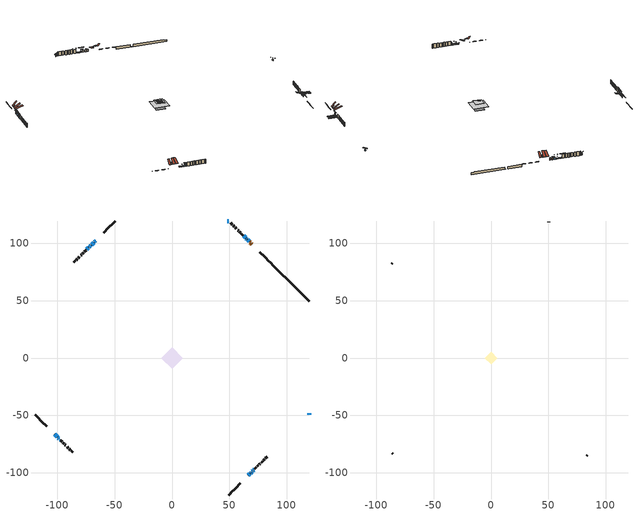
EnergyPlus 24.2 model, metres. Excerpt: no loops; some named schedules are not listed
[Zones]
conditioned space
 floor outside (Floor1 construction): -0.77,0 0,0.77 0.77,0 0,-0.77 z0.67
 floor outside (Floor2 construction): -2.37,0 0,2.37 2.37,0 0,-2.37 z0.67
 floor adiabatic (AdiabaticFloorConstruction): -9.42,0 0,9.42 9.42,0 0,-9.42 z1.89
 floor foundation (Slab1 construction): -5.94,0 0,5.94 5.94,0 0,-5.94 z-1.52
 floor foundation (Slab1 construction 1): -4.09,0 0,4.09 4.09,0 0,-4.09 z-1.52
 wall outside (RimJoist1 construction): 49.46,-119.4 53.11,-115.75 / -119.4,-49.46 -115.75,-53.11 / -49.46,119.4 -53.11,115.75 / 86.73,82.13 83.08,85.78 z0.67:0.97
 wall outside (RimJoist2 construction): 53.77,-115.09 57.27,-111.59 / -115.09,-53.77 -111.59,-57.27 / -53.77,115.09 -57.27,111.59 / 82.42,86.44 78.91,89.95 z0.67:0.97
 wall outside (RimJoist3 construction): 57.93,-110.93 59.6,-109.26 / -110.93,-57.93 -109.26,-59.6 / -57.93,110.93 -59.6,109.26 / 78.26,90.6 76.59,92.27 z0.67:0.97
 wall outside (AdiabaticWallConstruction 1): 69.57,99.29 69.15,99.71 / 68.5,100.36 67.92,100.94 z0.67:2.7
 wall outside (AdiabaticWallConstruction): -66.62,102.24 -67.62,101.24 / 67.27,101.59 65.9,102.96 / -99.5,-69.35 -98.86,-70 / -72.96,95.89 -74.26,94.6 / 119.4,-49.46 119.4,-48.34 / 49.46,119.4 48.34,119.4 z0.67:1.84; 65.24,103.61 64.88,103.98 z0.67:1.18; -68.28,100.58 -70,98.86 z0.67:2.14; 66.62,-102.24 67.91,-100.95 z0.67:2.3; 68.56,-100.29 68.94,-99.91 / 64.23,104.63 62.5,106.36 z0.67:1.51; 69.6,-99.26 70.21,-98.65 z0.67:1.69; 70.87,-97.99 71.51,-97.34 z0.67:1.28; -102.24,-66.62 -100.16,-68.7 z0.67:1.48; -70.66,98.2 -72.31,96.55 z0.67:1.43; -98.2,-70.66 -97.84,-71.02 z0.67:2.5
 wall outside (Wall1 construction): 72.17,-96.69 73.64,-95.22 / -97.18,-71.68 -95.71,-73.15 / -74.92,93.94 -76.39,92.47 / 61.85,107.01 60.37,108.49 z0.67:4.33
 wall outside (Wall2 construction): 74.3,-94.56 75.37,-93.48 / -95.05,-73.81 -93.98,-74.88 / -77.04,91.81 -78.12,90.74 / 59.72,109.14 58.64,110.22 z0.67:4.33
 wall outside (Wall3 construction): 76.03,-92.83 76.66,-92.19 / -93.32,-75.54 -92.69,-76.17 / -78.78,90.08 -79.41,89.45 / 57.98,110.88 57.35,111.51 z0.67:4.33
 wall outside (Wall4 construction): 77.32,-91.54 77.35,-91.51 / -92.03,-76.83 -92,-76.86 / -80.07,88.79 -80.1,88.76 / 56.69,112.17 56.66,112.2 z0.67:4.33
 wall outside (Wall5 construction): 78.01,-90.85 79.02,-89.84 / -91.34,-77.51 -90.33,-78.53 / -80.75,88.11 -81.76,87.09 / 56.01,112.85 55,113.86 z0.67:4.33
 wall outside (Wall6 construction): 79.68,-89.18 80.73,-88.13 / -89.68,-79.18 -88.63,-80.23 / -82.42,86.44 -83.47,85.39 / 54.34,114.52 53.29,115.57 z0.67:4.33
 wall outside (Wall7 construction): 81.38,-87.48 82.84,-86.02 / -87.97,-80.89 -86.51,-82.35 / -84.13,84.73 -85.59,83.27 / 52.63,116.23 51.17,117.68 z0.67:4.33
 wall foundation (FoundationWall1 construction): 98.14,70.72,-1.52 98.14,70.72,0.67 117.27,51.58,0.67 117.27,51.58,0.08 119.4,49.46,0.08 119.4,49.46,-1.52
 wall foundation (FoundationWall2 construction): 87.39,81.47,-1.52 87.39,81.47,0.67 96.23,72.63,0.67 96.23,72.63,-1.42 97.48,71.38,-1.42 97.48,71.38,-1.52
 window (WindowConstruction): -66.62,102.24 -67.62,101.24 z0.67:1.84
 window (WindowConstruction 6): 67.27,101.59 65.9,102.96 z0.67:1.84
 window (WindowConstruction 7): 65.24,103.62 64.88,103.98 z0.67:1.18
 window (WindowConstruction 8): -68.28,100.58 -70,98.86 z0.67:2.14
 window (WindowConstruction 9): 66.62,-102.24 67.91,-100.95 z0.67:2.29
 window (WindowConstruction 13): 68.57,-100.29 68.94,-99.92 z0.67:1.51
 window (WindowConstruction 10): 69.6,-99.26 70.21,-98.65 z0.67:1.68
 window (WindowConstruction 11): 70.87,-97.99 71.51,-97.35 z0.67:1.28
 window (WindowConstruction 12): -102.24,-66.62 -100.16,-68.7 z0.67:1.48
 window (WindowConstruction 14): -70.66,98.2 -72.31,96.55 z0.67:1.43
 window (WindowConstruction 15): 64.23,104.63 62.5,106.36 z0.67:1.51
 window (WindowConstruction 1): -99.5,-69.36 -98.86,-70 z0.67:1.84
 window (WindowConstruction 2): -72.97,95.89 -74.26,94.6 z0.67:1.84
 window (WindowConstruction 3): -98.2,-70.66 -97.84,-71.02 z0.67:2.5
 window (WindowConstruction 4): 119.4,-49.46 119.4,-48.34 z0.67:1.84
 window (WindowConstruction 5): 49.46,119.4 48.34,119.4 z0.67:1.84
 door (Door): 69.57,99.29 69.15,99.71 z0.67:2.7
 door (Door 1): 68.5,100.36 67.92,100.94 z0.67:2.7
 ceiling adiabatic (AdiabaticFloorConstruction): 0,-9.42 9.42,0 0,9.42 -9.42,0 z1.89
 roof outside (Roof1 construction): 61.18,-107.68,4.33 58.56,-105.06,8.03 57.63,-105.99,8.03 60.25,-108.61,4.33; -107.68,-61.18,4.33 -105.06,-58.56,8.03 -105.99,-57.63,8.03 -108.61,-60.25,4.33; -61.18,107.68,4.33 -58.56,105.06,8.03 -57.63,105.99,8.03 -60.25,108.61,4.33; 75.01,93.85,4.33 72.39,91.23,8.03 73.31,90.3,8.03 75.93,92.93,4.33
 roof outside (Roof2 construction): 62.22,-106.64,4.33 61.13,-105.55,5.87 60.75,-105.94,5.87 61.84,-107.02,4.33; -106.64,-62.22,4.33 -105.55,-61.13,5.87 -105.94,-60.75,5.87 -107.02,-61.84,4.33; -62.22,106.64,4.33 -61.13,105.55,5.87 -60.75,105.94,5.87 -61.84,107.02,4.33; 73.97,94.89,4.33 72.88,93.81,5.87 73.26,93.42,5.87 74.35,94.51,4.33
attic - vented
 floor to conditioned space (Floor3 construction Reversed): -5.53,0 0,5.53 5.53,0 0,-5.53 z4.33
 floor to conditioned space (Floor4 construction Reversed): -3.54,0 0,3.54 3.54,0 0,-3.54 z4.33
 wall outside (Wall8 construction): 83.5,-85.36 83.9,-84.96 / -85.86,-83 -85.45,-83.41 / -86.24,82.62 -86.65,82.21 / 50.52,118.34 50.11,118.74 z0.67:4.33
 roof outside (Roof3 construction): 64.01,-104.85,4.33 60.11,-100.95,7.55 58.98,-102.08,7.55 62.88,-105.98,4.33; -104.85,-64.01,4.33 -100.95,-60.11,7.55 -102.08,-58.98,7.55 -105.98,-62.88,4.33; -64.01,104.85,4.33 -60.11,100.95,7.55 -58.98,102.08,7.55 -62.88,105.98,4.33; 72.18,96.68,4.33 68.28,92.78,7.55 69.41,91.65,7.55 73.31,95.55,4.33
 roof outside (Roof4 construction): 65.96,-102.9,4.33 61.04,-97.98,6.64 59.75,-99.28,6.64 64.66,-104.2,4.33; -102.9,-65.96,4.33 -97.98,-61.04,6.64 -99.28,-59.75,6.64 -104.2,-64.66,4.33; -65.96,102.9,4.33 -61.04,97.98,6.64 -59.75,99.28,6.64 -64.66,104.2,4.33; 70.23,98.63,4.33 65.31,93.72,6.64 66.61,92.42,6.64 71.52,97.34,4.33
shading: -68.62,100.24 -65.61,103.25 -65.9,103.54 -68.92,100.53 z3.26; 64.9,103.96 68.27,100.59 68.56,100.88 65.19,104.25 z3.26; 64.74,104.12 65.39,103.47 65.68,103.76 65.03,104.41 z1.38; -71.01,97.85 -67.27,101.59 -67.56,101.88 -71.3,98.14 z3.56; 68.91,-99.95 65.61,-103.25 65.9,-103.54 69.2,-100.24 z3.71; 68.98,-99.88 68.53,-100.33 74.06,-105.86 74.51,-105.41 z1.56; 70.24,-98.62 69.57,-99.29 75.1,-104.82 75.77,-104.15 z1.73; 71.55,-97.31 70.83,-98.03 76.36,-103.56 77.08,-102.84 z1.33; -100.02,-68.84 -102.39,-66.47 -102.68,-66.76 -100.31,-69.13 z1.68; -74.92,93.93 -68.04,100.82 -68.33,101.11 -75.22,94.23 z5.13; 59.89,108.97 66.84,102.02 67.13,102.31 60.18,109.26 z5.21; -97.85,-71.01 -100.51,-68.35 -100.8,-68.64 -98.14,-71.3 z3.26; -75.26,93.6 -71.96,96.9 -72.25,97.19 -75.55,93.89 z3.26; -96.84,-72.02 -99.2,-69.65 -99.5,-69.95 -97.13,-72.31 z3.92; 119.4,-46.92 119.4,-50.88 119.81,-50.88 119.81,-46.92 z3.26; 46.92,119.4 50.88,119.4 50.88,119.81 46.92,119.81 z3.26
[Building]
Building 1: Terrain=Suburbs
[Site:Location]
Halifax Intl AP_NS: Latitude {deg}=44.88; Longitude {deg}=-63.51; Time Zone {hr}=-4; Elevation {m}=145; Keep Site Location Information=Yes
[Site:GroundTemperature:Shallow]
3.15511, 1.33576, 1.19006, 2.05344, 5.51939, 8.9692, 11.96, 13.8546, 14.0156, 12.4746, 9.56009, 6.2161
[Site:WaterMainsTemperature]
Calculation Method=Schedule; Temperature Schedule=mains temperature schedule
[Material] Roughness=Rough; Thermal Absorptance=0.9
Name | Thickness {m} | Conductivity {W/m-K} | Density {kg/m3} | Specific Heat {J/kg-K} | Solar Absorptance | Visible Absorptance
asphalt or fiberglass shingles | 0.00635 | 0.162714 | 1121.4 | 1465.45 | 0.4 | 0.4
ceiling loosefill ins | 0.0846667 | 0.0480833 | 16.02 | 1046.75 | 0.7 | 0.7
ceiling stud and cavity | 0.1397 | 0.175524 | 65.682 | 1177.47 | 0.7 | 0.7
ceiling stud and cavity 1 | 0.1397 | 0.0957022 | 65.682 | 1177.47 | 0.7 | 0.7
concrete 4.0 in. | 0.1016 | 1.803125 | 2242.8 | 837.4 | 0.7 | 0.7
concrete 8.0 in. | 0.2032 | 1.803125 | 2242.8 | 837.4 | 0.7 | 0.7
door material | 0.04445 | 0.0451087 | 512.64 | 1214.23 | 0.7 | 0.7
exterior vertical ins | 0.00752619 | 0.029427 | 32.04 | 1214.23 | 0.7 | 0.7
floor covering | 0.0127 | 0.0433444 | 54.468 | 1339.84 | 0.6 | 0.6
floor rigid ins; wall rigid ins | 0.051816 | 0.029427 | 32.04 | 1214.23 | 0.7 | 0.7
floor rigid ins 1; wall rigid ins 1 | 0.512978 | 0.029427 | 32.04 | 1214.23 | 0.7 | 0.7
floor stud and cavity | 0.1397 | 0.0985318 | 92.3553 | 1139.71 | 0.7 | 0.7
floor stud and cavity 1 | 0.1397 | 0.106322 | 92.3553 | 1139.71 | 0.7 | 0.7
floor stud and cavity 2 | 0.1397 | 1.75129 | 37.0049 | 1207.88 | 0.7 | 0.7
furniture material conditioned space 1 | 0.1524 | 0.115458 | 640.8 | 1214.23 | 0.6 | 0.6
gypsum board | 0.0127 | 0.160291 | 801 | 837.4 | 0.6 | 0.6
gypsum board 1 | 0.0127 | 0.160291 | 801 | 837.4 | 0.7 | 0.7
osb sheathing 0.5 in. | 0.0127 | 0.115458 | 512.64 | 1214.23 | 0.7 | 0.7
osb sheathing 0.75 in. | 0.01905 | 0.115458 | 512.64 | 1214.23 | 0.7 | 0.7
osb sheathing 2.0 in. | 0.0508 | 0.115458 | 512.64 | 1214.23 | 0.7 | 0.7
rim joist rigid ins | 0.103632 | 0.029427 | 32.04 | 1214.23 | 0.7 | 0.7
rim joist stud and cavity | 0.0508 | 0.0285197 | 125.044 | 1163.47 | 0.6 | 0.6
rim joist stud and cavity 1 | 0.0508 | 0.153904 | 50.32683 | 1063.81 | 0.6 | 0.6
rim joist stud and cavity 2 | 0.0508 | 0.0631872 | 125.044 | 1163.47 | 0.6 | 0.6
roof stud and cavity | 0.0889 | 3.02846 | 78.34581 | 1123.46 | 0.7 | 0.7
roof stud and cavity 1 | 0.2032 | 0.123895 | 78.34581 | 1123.46 | 0.7 | 0.7
wall stud and cavity | 0.1397 | 0.0944506 | 139.0536 | 1170.24 | 0.7 | 0.7
wall stud and cavity 1 | 0.1397 | 0.0979488 | 139.0536 | 1170.24 | 0.7 | 0.7
wall stud and cavity 2 | 0.1397 | 0.0958194 | 139.0536 | 1170.24 | 0.7 | 0.7
wall stud and cavity 3 | 0.1397 | 0.161917 | 139.0536 | 1170.24 | 0.7 | 0.7
wall stud and cavity 4 | 0.1397 | 0.216775 | 139.0536 | 1170.24 | 0.7 | 0.7
wall stud and cavity 5 | 0.1397 | 0.100683 | 139.0536 | 1170.24 | 0.7 | 0.7
wall stud and cavity 6 | 0.1397 | 0.0897493 | 139.0536 | 1170.24 | 0.7 | 0.7
wall stud and cavity 7 | 0.0889 | 6.1454 | 50.32683 | 1063.81 | 0.6 | 0.6
wall stud and cavity 8 | 0.0889 | 0.380278 | 52.3479 | 1209.89 | 0.7 | 0.7
wall stud and cavity 9 | 0.0889 | 0.391764 | 83.0341 | 1211.67 | 0.7 | 0.7
wood siding | 0.0254 | 0.102417 | 544.68 | 1172.36 | 0.4 | 0.4
wood siding 1 | 0.00254 | 0.102417 | 544.68 | 1172.36 | 0.4 | 0.4
wood siding 2; wood siding 3; wood siding 4 | 0.0254 | 0.102417 | 544.68 | 1172.36 | 0.7 | 0.7
[WindowMaterial:SimpleGlazingSystem]
Name | U-Factor {W/m2-K} | Solar Heat Gain Coefficient
WindowMaterial | 2.12187 | 0.48
WindowMaterial 1 | 2.0878 | 0.5
WindowMaterial 10 | 2.0702 | 0.51
WindowMaterial 11 | 3.05079 | 0.43
WindowMaterial 12 | 2.96732 | 0.55
WindowMaterial 13 | 2.958238 | 0.57
WindowMaterial 2 | 2.137767 | 0.46
WindowMaterial 3 | 2.11449 | 0.48
WindowMaterial 4 | 1.90838 | 0.61
WindowMaterial 5 | 3.034891 | 0.41
WindowMaterial 6 | 1.91689 | 0.61
WindowMaterial 7 | 2.992306 | 0.58
WindowMaterial 8 | 3.01559 | 0.52
WindowMaterial 9 | 7.50177 | 0.69
[Construction]
AdiabaticFloorConstruction: floor stud and cavity 2, floor rigid ins 1, osb sheathing 0.75 in., floor covering
AdiabaticWallConstruction: wood siding 3, wall rigid ins 1, wall stud and cavity 8, gypsum board
AdiabaticWallConstruction 1: wood siding 4, wall rigid ins 1, wall stud and cavity 8, gypsum board
Door; Door 1: door material
Floor1 construction: floor stud and cavity, floor rigid ins, osb sheathing 0.75 in., floor covering
Floor2 construction: floor stud and cavity 1, floor rigid ins, osb sheathing 0.75 in., floor covering
Floor3 construction Reversed: gypsum board, ceiling stud and cavity
Floor4 construction Reversed: gypsum board, ceiling stud and cavity 1, ceiling loosefill ins
FoundationWall1 construction: concrete 8.0 in.
FoundationWall2 construction: concrete 8.0 in., gypsum board 1
furniture construction conditioned space 1: furniture material conditioned space 1
PartitionWallConstruction: gypsum board, wall stud and cavity 9, gypsum board
RimJoist1 construction: wood siding 2, osb sheathing 2.0 in., rim joist stud and cavity
RimJoist2 construction: wood siding 2, rim joist stud and cavity 1
RimJoist3 construction: wood siding 2, rim joist rigid ins, osb sheathing 2.0 in., rim joist stud and cavity 2
Roof1 construction: asphalt or fiberglass shingles, osb sheathing 0.5 in., roof stud and cavity, gypsum board
Roof2 construction: asphalt or fiberglass shingles, osb sheathing 0.75 in., roof stud and cavity 1, gypsum board
Roof3 construction; Roof4 construction: asphalt or fiberglass shingles
Slab1 construction; Slab1 construction 1: concrete 4.0 in.
Wall1 construction: wood siding, osb sheathing 0.5 in., wall stud and cavity, gypsum board
Wall2 construction: wood siding, osb sheathing 0.5 in., wall stud and cavity 1, gypsum board
Wall3 construction: wood siding, osb sheathing 0.5 in., wall stud and cavity 2, gypsum board
Wall4 construction: wood siding, osb sheathing 0.5 in., wall stud and cavity 3, gypsum board
Wall5 construction: wood siding, wall rigid ins, osb sheathing 0.5 in., wall stud and cavity 4, gypsum board
Wall6 construction: wood siding, osb sheathing 0.5 in., wall stud and cavity 5, gypsum board
Wall7 construction: wood siding, osb sheathing 0.5 in., wall stud and cavity 6, gypsum board
Wall8 construction: wood siding 1, wall stud and cavity 7
WindowConstruction: WindowMaterial
WindowConstruction 1; WindowConstruction 2: WindowMaterial 1
WindowConstruction 10: WindowMaterial 8
WindowConstruction 11: WindowMaterial 9
WindowConstruction 12: WindowMaterial 10
WindowConstruction 13: WindowMaterial 11
WindowConstruction 14: WindowMaterial 12
WindowConstruction 15: WindowMaterial 13
WindowConstruction 3: WindowMaterial 2
WindowConstruction 4; WindowConstruction 5: WindowMaterial 3
WindowConstruction 6: WindowMaterial 4
WindowConstruction 7: WindowMaterial 5
WindowConstruction 8: WindowMaterial 6
WindowConstruction 9: WindowMaterial 7
[Zone] Multiplier=1; Part of Total Floor Area=Yes
Name | Volume {m3}
attic - vented | 55.5565
conditioned space | 677.7
[Space]
Name | Zone | Volume {m3}
attic - vented 1 | attic - vented | 55.5565
conditioned space 1 | conditioned space | 677.7
[ZoneInfiltration:EffectiveLeakageArea]
infil attic - vented 1: Zone or Space=attic - vented 1; Schedule=Always On Discrete; Effective Air Leakage Area {cm2}=3087.05; Stack Coefficient=0.000478143; Wind Coefficient=1.4774e-05
[ZoneMixing]
whole house fan mix: Zone or Space=attic - vented; Schedule=Always On Continuous; Design Flow Rate Calculation Method=Flow/Zone; Design Flow Rate {m3/s}=0; Source Zone or Space=conditioned space
[SurfaceProperty:ExposedFoundationPerimeter] Exposed Perimeter Calculation Method=TotalExposedPerimeter
Name | Total Exposed Perimeter {m}
Slab1 | 30.075
Slab1 1 | 14.274
[InternalMass] Zone or ZoneList=conditioned space; Space or SpaceList=conditioned space 1
Name | Construction | Surface Area {m2}
furniture mass conditioned space 1 | furniture construction conditioned space 1 | 117.556
partition wall mass | PartitionWallConstruction | 293.891
[Lights]
interior lighting: Zone or ZoneList or Space or SpaceList=conditioned space 1; Schedule=interior lighting schedule; Design Level Calculation Method=LightingLevel; Lighting Level {W}=343.2; Return Air Fraction=0; Fraction Radiant=0.6; Fraction Visible=0.2; Fraction Replaceable=1
[People]
occupants: Zone or ZoneList or Space or SpaceList=conditioned space 1; Number of People Schedule=occupants schedule; Number of People Calculation Method=People; Number of People=3; Fraction Radiant=0.314171; Sensible Heat Fraction=0.56303; Activity Level Schedule=occupants activity schedule; Carbon Dioxide Generation Rate {m3/s-W}=0; Enable ASHRAE 55 Comfort Warnings=No; Mean Radiant Temperature Calculation Type=EnclosureAveraged
[ElectricEquipment] Zone or ZoneList or Space or SpaceList=conditioned space 1; Design Level Calculation Method=EquipmentLevel
Name | Schedule | Design Level {W} | Fraction Latent | Fraction Radiant | Fraction Lost
clothes dryer | clothes dryer schedule | 140.772 | 0.015 | 0.081 | 0.85
clothes washer | clothes washer schedule | 32.1985 | 0.03 | 0.162 | 0.7
cooking range | cooking range schedule | 215.147 | 0.08 | 0.432 | 0.2
dishwasher | dishwasher schedule | 66.8632 | 0.3 | 0.18 | 0.4
fridge | fridge schedule | 72.9452 | 0 | 0.6 | 0
mech vent bath fan 0 | mech vent bath fan 0 schedule | 50.2 | 0 | 0 | 1
mech vent house fan | mech vent house fan schedule | 0 | 0 | 0 | 1
mech vent house fan cfis | mech vent house fan cfis schedule | 0 | 0 | 0 | 0
misc plug loads | misc plug loads schedule | 494.7 | 0.045 | 0.513 | 0.1
whole house fan | Always On Discrete | 0 | 0 | 0 | 1
[OtherEquipment] Zone or ZoneList or Space or SpaceList=conditioned space 1; Design Level Calculation Method=EquipmentLevel
Name | Fuel Type | Schedule | Design Level {W} | Fraction Latent | Fraction Radiant | Fraction Lost
clothes dryer 1 | Electricity | clothes dryer schedule | 0 | 0.015 | 0.081 | 0.85
cooking range 1 | Electricity | cooking range schedule | 0 | 0.08 | 0.432 | 0.2
general water use latent | None | general water use schedule | 62.594 | 1 | 0 | 0
general water use sensible | None | general water use schedule | -61.6891 | 0 | 0.6 | 0
mech vent house fan latent load | None | Always On Discrete | 0 | 1 | 0 | 0
mech vent house fan sensible load | None | Always On Discrete | 0 | 0 | 0 | 0
water heater energy adjustment1 | Electricity | Always On Discrete | 0.01 | 0 | 0 | 1
[ZoneInfiltration:DesignFlowRate] Zone or ZoneList or Space or SpaceList=conditioned space 1; Schedule=Always On Discrete; Design Flow Rate Calculation Method=Flow/Zone; Design Flow Rate {m3/s}=0
infil flow; natural vent flow; whole house fan flow
[Foundation:Kiva] Initial Indoor Air Temperature {C}=18; Wall Height Above Grade {m}=0.669981; Wall Depth Below Slab {m}=0.2032
Name | Custom Block Material Name 1 | Custom Block Depth 1 {m} | Custom Block X Position 1 {m} | Custom Block Z Position 1 {m}
Foundation Kiva 1
Foundation Kiva 2 | exterior vertical ins | 2.189988 | 0.2159 | 0
[Foundation:Kiva:Settings]
Soil Conductivity {W/m-K}=0.849921; Soil Density {kg/m3}=1842.3; Soil Specific Heat {J/kg-K}=418.7; Ground Solar Absorptivity=0.9; Ground Thermal Absorptivity=0.9; Ground Surface Roughness {m}=0.03; Far-Field Width {m}=40; Deep-Ground Boundary Condition=ZeroFlux; Deep-Ground Depth {m}=40; Minimum Cell Dimension {m}=0.2; Maximum Cell Growth Coefficient=3; Simulation Timestep=Timestep
[Exterior:Lights]
exterior lighting: Schedule=exterior lighting schedule; Design Level {W}=75.6
[Schedule:Constant]
Name | Hourly Value
Always On Continuous; mech vent house fan schedule; mech vent house fan cfis schedule; Always On Discrete | 1
occupants activity schedule | 117.228
fridge schedule | 0
[Schedule:Week:Daily]
interior lighting schedule Week Rule - Jan1-Jan27: interior lighting schedule day, interior lighting schedule day, interior lighting schedule day, interior lighting schedule day, interior lighting schedule day, interior lighting schedule day, interior lighting schedule day, interior lighting schedule default day, interior lighting schedule default day, interior lighting schedule default day, interior lighting schedule default day, interior lighting schedule default day
interior lighting schedule Week Rule - Jan28-Feb3: interior lighting schedule day, interior lighting schedule day, interior lighting schedule day, interior lighting schedule day, interior lighting schedule day 1, interior lighting schedule day 1, interior lighting schedule day 1, interior lighting schedule default day, interior lighting schedule default day, interior lighting schedule default day, interior lighting schedule default day, interior lighting schedule default day
interior lighting schedule Week Rule - Feb4-Feb24: interior lighting schedule day 1, interior lighting schedule day 1, interior lighting schedule day 1, interior lighting schedule day 1, interior lighting schedule day 1, interior lighting schedule day 1, interior lighting schedule day 1, interior lighting schedule default day, interior lighting schedule default day, interior lighting schedule default day, interior lighting schedule default day, interior lighting schedule default day
interior lighting schedule Week Rule - Feb25-Mar3: interior lighting schedule day 1, interior lighting schedule day 1, interior lighting schedule day 1, interior lighting schedule day 1, interior lighting schedule day 2, interior lighting schedule day 2, interior lighting schedule day 2, interior lighting schedule default day, interior lighting schedule default day, interior lighting schedule default day, interior lighting schedule default day, interior lighting schedule default day
interior lighting schedule Week Rule - Mar4-Mar31: interior lighting schedule day 2, interior lighting schedule day 2, interior lighting schedule day 2, interior lighting schedule day 2, interior lighting schedule day 2, interior lighting schedule day 2, interior lighting schedule day 2, interior lighting schedule default day, interior lighting schedule default day, interior lighting schedule default day, interior lighting schedule default day, interior lighting schedule default day
interior lighting schedule Week Rule - Apr1-Apr28: interior lighting schedule day 3, interior lighting schedule day 3, interior lighting schedule day 3, interior lighting schedule day 3, interior lighting schedule day 3, interior lighting schedule day 3, interior lighting schedule day 3, interior lighting schedule default day, interior lighting schedule default day, interior lighting schedule default day, interior lighting schedule default day, interior lighting schedule default day
interior lighting schedule Week Rule - Apr29-May5: interior lighting schedule day 3, interior lighting schedule day 3, interior lighting schedule day 4, interior lighting schedule day 4, interior lighting schedule day 4, interior lighting schedule day 4, interior lighting schedule day 4, interior lighting schedule default day, interior lighting schedule default day, interior lighting schedule default day, interior lighting schedule default day, interior lighting schedule default day
interior lighting schedule Week Rule - May6-May26: interior lighting schedule day 4, interior lighting schedule day 4, interior lighting schedule day 4, interior lighting schedule day 4, interior lighting schedule day 4, interior lighting schedule day 4, interior lighting schedule day 4, interior lighting schedule default day, interior lighting schedule default day, interior lighting schedule default day, interior lighting schedule default day, interior lighting schedule default day
interior lighting schedule Week Rule - May27-Jun2: interior lighting schedule day 4, interior lighting schedule day 4, interior lighting schedule day 4, interior lighting schedule day 4, interior lighting schedule day 4, interior lighting schedule day 5, interior lighting schedule day 5, interior lighting schedule default day, interior lighting schedule default day, interior lighting schedule default day, interior lighting schedule default day, interior lighting schedule default day
interior lighting schedule Week Rule - Jun3-Jun30: interior lighting schedule day 5, interior lighting schedule day 5, interior lighting schedule day 5, interior lighting schedule day 5, interior lighting schedule day 5, interior lighting schedule day 5, interior lighting schedule day 5, interior lighting schedule default day, interior lighting schedule default day, interior lighting schedule default day, interior lighting schedule default day, interior lighting schedule default day
interior lighting schedule Week Rule - Jul1-Jul28: interior lighting schedule day 6, interior lighting schedule day 6, interior lighting schedule day 6, interior lighting schedule day 6, interior lighting schedule day 6, interior lighting schedule day 6, interior lighting schedule day 6, interior lighting schedule default day, interior lighting schedule default day, interior lighting schedule default day, interior lighting schedule default day, interior lighting schedule default day
interior lighting schedule Week Rule - Jul29-Aug4: interior lighting schedule day 6, interior lighting schedule day 6, interior lighting schedule day 6, interior lighting schedule day 7, interior lighting schedule day 7, interior lighting schedule day 7, interior lighting schedule day 7, interior lighting schedule default day, interior lighting schedule default day, interior lighting schedule default day, interior lighting schedule default day, interior lighting schedule default day
interior lighting schedule Week Rule - Aug5-Aug25: interior lighting schedule day 7, interior lighting schedule day 7, interior lighting schedule day 7, interior lighting schedule day 7, interior lighting schedule day 7, interior lighting schedule day 7, interior lighting schedule day 7, interior lighting schedule default day, interior lighting schedule default day, interior lighting schedule default day, interior lighting schedule default day, interior lighting schedule default day
interior lighting schedule Week Rule - Aug26-Sep1: interior lighting schedule day 7, interior lighting schedule day 7, interior lighting schedule day 7, interior lighting schedule day 7, interior lighting schedule day 7, interior lighting schedule day 7, interior lighting schedule day 8, interior lighting schedule default day, interior lighting schedule default day, interior lighting schedule default day, interior lighting schedule default day, interior lighting schedule default day
interior lighting schedule Week Rule - Sep2-Sep29: interior lighting schedule day 8, interior lighting schedule day 8, interior lighting schedule day 8, interior lighting schedule day 8, interior lighting schedule day 8, interior lighting schedule day 8, interior lighting schedule day 8, interior lighting schedule default day, interior lighting schedule default day, interior lighting schedule default day, interior lighting schedule default day, interior lighting schedule default day
interior lighting schedule Week Rule - Sep30-Oct6: interior lighting schedule day 8, interior lighting schedule day 9, interior lighting schedule day 9, interior lighting schedule day 9, interior lighting schedule day 9, interior lighting schedule day 9, interior lighting schedule day 9, interior lighting schedule default day, interior lighting schedule default day, interior lighting schedule default day, interior lighting schedule default day, interior lighting schedule default day
interior lighting schedule Week Rule - Oct7-Oct27: interior lighting schedule day 9, interior lighting schedule day 9, interior lighting schedule day 9, interior lighting schedule day 9, interior lighting schedule day 9, interior lighting schedule day 9, interior lighting schedule day 9, interior lighting schedule default day, interior lighting schedule default day, interior lighting schedule default day, interior lighting schedule default day, interior lighting schedule default day
interior lighting schedule Week Rule - Oct28-Nov3: interior lighting schedule day 9, interior lighting schedule day 9, interior lighting schedule day 9, interior lighting schedule day 9, interior lighting schedule day 10, interior lighting schedule day 10, interior lighting schedule day 10, interior lighting schedule default day, interior lighting schedule default day, interior lighting schedule default day, interior lighting schedule default day, interior lighting schedule default day
interior lighting schedule Week Rule - Nov4-Nov24: interior lighting schedule day 10, interior lighting schedule day 10, interior lighting schedule day 10, interior lighting schedule day 10, interior lighting schedule day 10, interior lighting schedule day 10, interior lighting schedule day 10, interior lighting schedule default day, interior lighting schedule default day, interior lighting schedule default day, interior lighting schedule default day, interior lighting schedule default day
interior lighting schedule Week Rule - Nov25-Dec1: interior lighting schedule day 10, interior lighting schedule day 10, interior lighting schedule day 10, interior lighting schedule day 10, interior lighting schedule day 10, interior lighting schedule day 10, interior lighting schedule day 11, interior lighting schedule default day, interior lighting schedule default day, interior lighting schedule default day, interior lighting schedule default day, interior lighting schedule default day
interior lighting schedule Week Rule - Dec2-Dec31: interior lighting schedule day 11, interior lighting schedule day 11, interior lighting schedule day 11, interior lighting schedule day 11, interior lighting schedule day 11, interior lighting schedule day 11, interior lighting schedule day 11, interior lighting schedule default day, interior lighting schedule default day, interior lighting schedule default day, interior lighting schedule default day, interior lighting schedule default day
occupants schedule Week Rule - Jan1-Dec31: occupants schedule day, occupants schedule day, occupants schedule day, occupants schedule day, occupants schedule day, occupants schedule day, occupants schedule day, occupants schedule default day, occupants schedule default day, occupants schedule default day, occupants schedule default day, occupants schedule default day
clothes dryer schedule Week Rule - Jan1-Dec31: clothes dryer schedule day, clothes dryer schedule day, clothes dryer schedule day, clothes dryer schedule day, clothes dryer schedule day, clothes dryer schedule day, clothes dryer schedule day, clothes dryer schedule default day, clothes dryer schedule default day, clothes dryer schedule default day, clothes dryer schedule default day, clothes dryer schedule default day
clothes washer schedule Week Rule - Jan1-Dec31: clothes washer schedule day, clothes washer schedule day, clothes washer schedule day, clothes washer schedule day, clothes washer schedule day, clothes washer schedule day, clothes washer schedule day, clothes washer schedule default day, clothes washer schedule default day, clothes washer schedule default day, clothes washer schedule default day, clothes washer schedule default day
cooking range schedule Week Rule - Jan1-Dec31: cooking range schedule day, cooking range schedule day, cooking range schedule day, cooking range schedule day, cooking range schedule day, cooking range schedule day, cooking range schedule day, cooking range schedule default day, cooking range schedule default day, cooking range schedule default day, cooking range schedule default day, cooking range schedule default day
dishwasher schedule Week Rule - Jan1-Dec31: dishwasher schedule day, dishwasher schedule day, dishwasher schedule day, dishwasher schedule day, dishwasher schedule day, dishwasher schedule day, dishwasher schedule day, dishwasher schedule default day, dishwasher schedule default day, dishwasher schedule default day, dishwasher schedule default day, dishwasher schedule default day
mech vent bath fan 0 schedule Week Rule - Jan1-Dec31: mech vent bath fan 0 schedule day, mech vent bath fan 0 schedule day, mech vent bath fan 0 schedule day, mech vent bath fan 0 schedule day, mech vent bath fan 0 schedule day, mech vent bath fan 0 schedule day, mech vent bath fan 0 schedule day, mech vent bath fan 0 schedule default day, mech vent bath fan 0 schedule default day, mech vent bath fan 0 schedule default day, mech vent bath fan 0 schedule default day, mech vent bath fan 0 schedule default day
misc plug loads schedule Week Rule - Jan1-Dec31: misc plug loads schedule day, misc plug loads schedule day, misc plug loads schedule day, misc plug loads schedule day, misc plug loads schedule day, misc plug loads schedule day, misc plug loads schedule day, misc plug loads schedule default day, misc plug loads schedule default day, misc plug loads schedule default day, misc plug loads schedule default day, misc plug loads schedule default day
general water use schedule Week Rule - Jan1-Dec31: general water use schedule day, general water use schedule day, general water use schedule day, general water use schedule day, general water use schedule day, general water use schedule day, general water use schedule day, general water use schedule default day, general water use schedule default day, general water use schedule default day, general water use schedule default day, general water use schedule default day
exterior lighting schedule Week Rule - Jan1-Jan27: exterior lighting schedule day, exterior lighting schedule day, exterior lighting schedule day, exterior lighting schedule day, exterior lighting schedule day, exterior lighting schedule day, exterior lighting schedule day, exterior lighting schedule default day, exterior lighting schedule default day, exterior lighting schedule default day, exterior lighting schedule default day, exterior lighting schedule default day
[Schedule:Year]
interior lighting schedule: interior lighting schedule Week Rule - Jan1-Jan27, 1, 1, 1, 27, interior lighting schedule Week Rule - Jan28-Feb3, 1, 28, 2, 3, interior lighting schedule Week Rule - Feb4-Feb24, 2, 4, 2, 24, interior lighting schedule Week Rule - Feb25-Mar3, 2, 25, 3, 3, interior lighting schedule Week Rule - Mar4-Mar31, 3, 4, 3, 31, interior lighting schedule Week Rule - Apr1-Apr28, 4, 1, 4, 28, interior lighting schedule Week Rule - Apr29-May5, 4, 29, 5, 5, interior lighting schedule Week Rule - May6-May26, 5, 6, 5, 26, interior lighting schedule Week Rule - May27-Jun2, 5, 27, 6, 2, interior lighting schedule Week Rule - Jun3-Jun30, 6, 3, 6, 30, interior lighting schedule Week Rule - Jul1-Jul28, 7, 1, 7, 28, interior lighting schedule Week Rule - Jul29-Aug4, 7, 29, 8, 4, interior lighting schedule Week Rule - Aug5-Aug25, 8, 5, 8, 25, interior lighting schedule Week Rule - Aug26-Sep1, 8, 26, 9, 1, interior lighting schedule Week Rule - Sep2-Sep29, 9, 2, 9, 29, interior lighting schedule Week Rule - Sep30-Oct6, 9, 30, 10, 6, interior lighting schedule Week Rule - Oct7-Oct27, 10, 7, 10, 27, interior lighting schedule Week Rule - Oct28-Nov3, 10, 28, 11, 3, interior lighting schedule Week Rule - Nov4-Nov24, 11, 4, 11, 24, interior lighting schedule Week Rule - Nov25-Dec1, 11, 25, 12, 1, interior lighting schedule Week Rule - Dec2-Dec31, 12, 2, 12, 31
occupants schedule: occupants schedule Week Rule - Jan1-Dec31, 1, 1, 12, 31
clothes dryer schedule: clothes dryer schedule Week Rule - Jan1-Dec31, 1, 1, 12, 31
clothes washer schedule: clothes washer schedule Week Rule - Jan1-Dec31, 1, 1, 12, 31
cooking range schedule: cooking range schedule Week Rule - Jan1-Dec31, 1, 1, 12, 31
dishwasher schedule: dishwasher schedule Week Rule - Jan1-Dec31, 1, 1, 12, 31
mech vent bath fan 0 schedule: mech vent bath fan 0 schedule Week Rule - Jan1-Dec31, 1, 1, 12, 31
misc plug loads schedule: misc plug loads schedule Week Rule - Jan1-Dec31, 1, 1, 12, 31
general water use schedule: general water use schedule Week Rule - Jan1-Dec31, 1, 1, 12, 31
exterior lighting schedule: exterior lighting schedule Week Rule - Jan1-Jan27, 1, 1, 1, 27, exterior lighting schedule Week Rule - Jan28-Feb3, 1, 28, 2, 3, exterior lighting schedule Week Rule - Feb4-Feb24, 2, 4, 2, 24, exterior lighting schedule Week Rule - Feb25-Mar3, 2, 25, 3, 3, exterior lighting schedule Week Rule - Mar4-Mar31, 3, 4, 3, 31, exterior lighting schedule Week Rule - Apr1-Apr28, 4, 1, 4, 28, exterior lighting schedule Week Rule - Apr29-May5, 4, 29, 5, 5, exterior lighting schedule Week Rule - May6-May26, 5, 6, 5, 26, exterior lighting schedule Week Rule - May27-Jun2, 5, 27, 6, 2, exterior lighting schedule Week Rule - Jun3-Jun30, 6, 3, 6, 30, exterior lighting schedule Week Rule - Jul1-Jul28, 7, 1, 7, 28, exterior lighting schedule Week Rule - Jul29-Aug4, 7, 29, 8, 4, exterior lighting schedule Week Rule - Aug5-Aug25, 8, 5, 8, 25, exterior lighting schedule Week Rule - Aug26-Sep1, 8, 26, 9, 1, exterior lighting schedule Week Rule - Sep2-Sep29, 9, 2, 9, 29, exterior lighting schedule Week Rule - Sep30-Oct6, 9, 30, 10, 6, exterior lighting schedule Week Rule - Oct7-Oct27, 10, 7, 10, 27, exterior lighting schedule Week Rule - Oct28-Nov3, 10, 28, 11, 3, exterior lighting schedule Week Rule - Nov4-Nov24, 11, 4, 11, 24, exterior lighting schedule Week Rule - Nov25-Dec1, 11, 25, 12, 1, exterior lighting schedule Week Rule - Dec2-Dec31, 12, 2, 12, 31
[Schedule:Compact]
mains temperature schedule: Through: 01/01, For: AllDays, Until: 24:00, 7.41, Through: 01/02, For: AllDays, Until: 24:00, 7.34833, Through: 01/03, For: AllDays, Until: 24:00, 7.28778, Through: 01/04, For: AllDays, Until: 24:00, 7.22889, Through: 01/05, For: AllDays, Until: 24:00, 7.17056, Through: 01/06, For: AllDays, Until: 24:00, 7.11333, Through: 01/07, For: AllDays, Until: 24:00, 7.05722, Through: 01/08, For: AllDays, Until: 24:00, 7.00167, Through: 01/09, For: AllDays, Until: 24:00, 6.94778, Through: 01/10, For: AllDays, Until: 24:00, 6.895, Through: 01/11, For: AllDays, Until: 24:00, 6.84333, Through: 01/12, For: AllDays, Until: 24:00, 6.79278, Through: 01/13, For: AllDays, Until: 24:00, 6.74389, Through: 01/14, For: AllDays, Until: 24:00, 6.69556, Through: 01/15, For: AllDays, Until: 24:00, 6.64889, Through: 01/16, For: AllDays, Until: 24:00, 6.60278, Through: 01/17, For: AllDays, Until: 24:00, 6.55833, Through: 01/18, For: AllDays, Until: 24:00, 6.515, Through: 01/19, For: AllDays, Until: 24:00, 6.47333, Through: 01/20, For: AllDays, Until: 24:00, 6.43278, Through: 01/21, For: AllDays, Until: 24:00, 6.39333, Through: 01/22, For: AllDays, Until: 24:00, 6.355, Through: 01/23, For: AllDays, Until: 24:00, 6.31833, Through: 01/24, For: AllDays, Until: 24:00, 6.28278, Through: 01/25, For: AllDays, Until: 24:00, 6.24889, Through: 01/26, For: AllDays, Until: 24:00, 6.21611, Through: 01/27, For: AllDays, Until: 24:00, 6.18444, Through: 01/28, For: AllDays, Until: 24:00, 6.15444, Through: 01/29, For: AllDays, Until: 24:00, 6.12556, Through: 01/30, For: AllDays, Until: 24:00, 6.09833, Through: 01/31, For: AllDays, Until: 24:00, 6.07222, Through: 02/01, For: AllDays, Until: 24:00, 6.04778, Through: 02/02, For: AllDays, Until: 24:00, 6.02444, Through: 02/03, For: AllDays, Until: 24:00, 6.00278, Through: 02/04, For: AllDays, Until: 24:00, 5.98222, Through: 02/05, For: AllDays, Until: 24:00, 5.96333, Through: 02/06, For: AllDays, Until: 24:00, 5.94556, Through: 02/07, For: AllDays, Until: 24:00, 5.92944, Through: 02/08, For: AllDays, Until: 24:00, 5.915, Through: 02/09, For: AllDays, Until: 24:00, 5.90167, Through: 02/10, For: AllDays, Until: 24:00, 5.89, Through: 02/11, For: AllDays, Until: 24:00, 5.87944, Through: 02/12, For: AllDays, Until: 24:00, 5.87056, Through: 02/13, For: AllDays, Until: 24:00, 5.86333, Through: 02/14, For: AllDays, Until: 24:00, 5.85722, Through: 02/15, For: AllDays, Until: 24:00, 5.85278, Through: 02/16, For: AllDays, Until: 24:00, 5.84944, Through: 02/17, For: AllDays, Until: 24:00, 5.84833, Through: 02/18, For: AllDays, Until: 24:00, 5.84778, Through: 02/19, For: AllDays, Until: 24:00, 5.84944, Through: 02/20, For: AllDays, Until: 24:00, 5.85167, Through: 02/21, For: AllDays, Until: 24:00, 5.85611, Through: 02/22, For: AllDays, Until: 24:00, 5.86167, Through: 02/23, For: AllDays, Until: 24:00, 5.86889, Through: 02/24, For: AllDays, Until: 24:00, 5.87722, Through: 02/25, For: AllDays, Until: 24:00, 5.88722, Through: 02/26, For: AllDays, Until: 24:00, 5.89889, Through: 02/27, For: AllDays, Until: 24:00, 5.91167, Through: 02/28, For: AllDays, Until: 24:00, 5.92611, Through: 03/01, For: AllDays, Until: 24:00, 5.94222, Through: 03/02, For: AllDays, Until: 24:00, 5.95944, Through: 03/03, For: AllDays, Until: 24:00, 5.97778, Through: 03/04, For: AllDays, Until: 24:00, 5.99778, Through: 03/05, For: AllDays, Until: 24:00, 6.01944, Through: 03/06, For: AllDays, Until: 24:00, 6.04222, Through: 03/07, For: AllDays, Until: 24:00, 6.06667, Through: 03/08, For: AllDays, Until: 24:00, 6.09222, Through: 03/09, For: AllDays, Until: 24:00, 6.11944, Through: 03/10, For: AllDays, Until: 24:00, 6.14778, Through: 03/11, For: AllDays, Until: 24:00, 6.17722, Through: 03/12, For: AllDays, Until: 24:00, 6.20833, Through: 03/13, For: AllDays, Until: 24:00, 6.24111, Through: 03/14, For: AllDays, Until: 24:00, 6.275, Through: 03/15, For: AllDays, Until: 24:00, 6.31, Through: 03/16, For: AllDays, Until: 24:00, 6.34667, Through: 03/17, For: AllDays, Until: 24:00, 6.38444, Through: 03/18, For: AllDays, Until: 24:00, 6.42333, Through: 03/19, For: AllDays, Until: 24:00, 6.46389, Through: 03/20, For: AllDays, Until: 24:00, 6.50556, Through: 03/21, For: AllDays, Until: 24:00, 6.54833, Through: 03/22, For: AllDays, Until: 24:00, 6.59278, Through: 03/23, For: AllDays, Until: 24:00, 6.63833, Through: 03/24, For: AllDays, Until: 24:00, 6.685, Through: 03/25, For: AllDays, Until: 24:00, 6.73278, Through: 03/26, For: AllDays, Until: 24:00, 6.78167, Through: 03/27, For: AllDays, Until: 24:00, 6.83167, Through: 03/28, For: AllDays, Until: 24:00, 6.88333, Through: 03/29, For: AllDays, Until: 24:00, 6.93611, Through: 03/30, For: AllDays, Until: 24:00, 6.98944, Through: 03/31, For: AllDays, Until: 24:00, 7.04444, Through: 04/01, For: AllDays, Until: 24:00, 7.1, Through: 04/02, For: AllDays, Until: 24:00, 7.15722, Through: 04/03, For: AllDays, Until: 24:00, 7.21556, Through: 04/04, For: AllDays, Until: 24:00, 7.27444, Through: 04/05, For: AllDays, Until: 24:00, 7.33444, Through: 04/06, For: AllDays, Until: 24:00, 7.39556, Through: 04/07, For: AllDays, Until: 24:00, 7.45778, Through: 04/08, For: AllDays, Until: 24:00, 7.52111, Through: 04/09, For: AllDays, Until: 24:00, 7.585, Through: 04/10, For: AllDays, Until: 24:00, 7.65, Through: 04/11, For: AllDays, Until: 24:00, 7.71611, Through: 04/12, For: AllDays, Until: 24:00, 7.78333, Through: 04/13, For: AllDays, Until: 24:00, 7.85111, Through: 04/14, For: AllDays, Until: 24:00, 7.91944, Through: 04/15, For: AllDays, Until: 24:00, 7.98889, Through: 04/16, For: AllDays, Until: 24:00, 8.05944, Through: 04/17, For: AllDays, Until: 24:00, 8.13056, Through: 04/18, For: AllDays, Until: 24:00, 8.20222, Through: 04/19, For: AllDays, Until: 24:00, 8.275, Through: 04/20, For: AllDays, Until: 24:00, 8.34833, Through: 04/21, For: AllDays, Until: 24:00, 8.42222, Through: 04/22, For: AllDays, Until: 24:00, 8.49722, Through: 04/23, For: AllDays, Until: 24:00, 8.57278, Through: 04/24, For: AllDays, Until: 24:00, 8.64889, Through: 04/25, For: AllDays, Until: 24:00, 8.72556, Through: 04/26, For: AllDays, Until: 24:00, 8.80278, Through: 04/27, For: AllDays, Until: 24:00, 8.88111, Through: 04/28, For: AllDays, Until: 24:00, 8.95944, Through: 04/29, For: AllDays, Until: 24:00, 9.03833, Through: 04/30, For: AllDays, Until: 24:00, 9.11778, Through: 05/01, For: AllDays, Until: 24:00, 9.19778, Through: 05/02, For: AllDays, Until: 24:00, 9.27833, Through: 05/03, For: AllDays, Until: 24:00, 9.35944, Through: 05/04, For: AllDays, Until: 24:00, 9.44056, Through: 05/05, For: AllDays, Until: 24:00, 9.52278, Through: 05/06, For: AllDays, Until: 24:00, 9.60444, Through: 05/07, For: AllDays, Until: 24:00, 9.68722, Through: 05/08, For: AllDays, Until: 24:00, 9.77, Through: 05/09, For: AllDays, Until: 24:00, 9.85278, Through: 05/10, For: AllDays, Until: 24:00, 9.93611, Through: 05/11, For: AllDays, Until: 24:00, 10.02, Through: 05/12, For: AllDays, Until: 24:00, 10.1039, Through: 05/13, For: AllDays, Until: 24:00, 10.1878, Through: 05/14, For: AllDays, Until: 24:00, 10.2722, Through: 05/15, For: AllDays, Until: 24:00, 10.3561, Through: 05/16, For: AllDays, Until: 24:00, 10.4406, Through: 05/17, For: AllDays, Until: 24:00, 10.5256, Through: 05/18, For: AllDays, Until: 24:00, 10.61, Through: 05/19, For: AllDays, Until: 24:00, 10.6944, Through: 05/20, For: AllDays, Until: 24:00, 10.7794, Through: 05/21, For: AllDays, Until: 24:00, 10.8639, Through: 05/22, For: AllDays, Until: 24:00, 10.9489, Through: 05/23, For: AllDays, Until: 24:00, 11.0333, Through: 05/24, For: AllDays, Until: 24:00, 11.1178, Through: 05/25, For: AllDays, Until: 24:00, 11.2022, Through: 05/26, For: AllDays, Until: 24:00, 11.2867, Through: 05/27, For: AllDays, Until: 24:00, 11.3711, Through: 05/28, For: AllDays, Until: 24:00, 11.455, Through: 05/29, For: AllDays, Until: 24:00, 11.5389, Through: 05/30, For: AllDays, Until: 24:00, 11.6222, Through: 05/31, For: AllDays, Until: 24:00, 11.7056, Through: 06/01, For: AllDays, Until: 24:00, 11.7883, Through: 06/02, For: AllDays, Until: 24:00, 11.8711, Through: 06/03, For: AllDays, Until: 24:00, 11.9539, Through: 06/04, For: AllDays, Until: 24:00, 12.0356, Through: 06/05, For: AllDays, Until: 24:00, 12.1172, Through: 06/06, For: AllDays, Until: 24:00, 12.1989, Through: 06/07, For: AllDays, Until: 24:00, 12.2794, Through: 06/08, For: AllDays, Until: 24:00, 12.36, Through: 06/09, For: AllDays, Until: 24:00, 12.44, Through: 06/10, For: AllDays, Until: 24:00, 12.5194, Through: 06/11, For: AllDays, Until: 24:00, 12.5983, Through: 06/12, For: AllDays, Until: 24:00, 12.6767, Through: 06/13, For: AllDays, Until: 24:00, 12.7544, Through: 06/14, For: AllDays, Until: 24:00, 12.8317, Through: 06/15, For: AllDays, Until: 24:00, 12.9083, Through: 06/16, For: AllDays, Until: 24:00, 12.9844, Through: 06/17, For: AllDays, Until: 24:00, 13.0594, Through: 06/18, For: AllDays, Until: 24:00, 13.1344, Through: 06/19, For: AllDays, Until: 24:00, 13.2083, Through: 06/20, For: AllDays, Until: 24:00, 13.2811, Through: 06/21, For: AllDays, Until: 24:00, 13.3539, Through: 06/22, For: AllDays, Until: 24:00, 13.4256, Through: 06/23, For: AllDays, Until: 24:00, 13.4967, Through: 06/24, For: AllDays, Until: 24:00, 13.5667, Through: 06/25, For: AllDays, Until: 24:00, 13.6361, Through: 06/26, For: AllDays, Until: 24:00, 13.7044, Through: 06/27, For: AllDays, Until: 24:00, 13.7717, Through: 06/28, For: AllDays, Until: 24:00, 13.8389, Through: 06/29, For: AllDays, Until: 24:00, 13.9044, Through: 06/30, For: AllDays, Until: 24:00, 13.9694, Through: 07/01, For: AllDays, Until: 24:00, 14.0333, Through: 07/02, For: AllDays, Until: 24:00, 14.0961, Through: 07/03, For: AllDays, Until: 24:00, 14.1583, Through: 07/04, For: AllDays, Until: 24:00, 14.2189, Through: 07/05, For: AllDays, Until: 24:00, 14.2789, Through: 07/06, For: AllDays, Until: 24:00, 14.3378, Through: 07/07, For: AllDays, Until: 24:00, 14.3956, Through: 07/08, For: AllDays, Until: 24:00, 14.4522, Through: 07/09, For: AllDays, Until: 24:00, 14.5083, Through: 07/10, For: AllDays, Until: 24:00, 14.5628, Through: 07/11, For: AllDays, Until: 24:00, 14.6161, Through: 07/12, For: AllDays, Until: 24:00, 14.6683, Through: 07/13, For: AllDays, Until: 24:00, 14.7194, Through: 07/14, For: AllDays, Until: 24:00, 14.7694, Through: 07/15, For: AllDays, Until: 24:00, 14.8183, Through: 07/16, For: AllDays, Until: 24:00, 14.8661, Through: 07/17, For: AllDays, Until: 24:00, 14.9122, Through: 07/18, For: AllDays, Until: 24:00, 14.9572, Through: 07/19, For: AllDays, Until: 24:00, 15.0011, Through: 07/20, For: AllDays, Until: 24:00, 15.0439, Through: 07/21, For: AllDays, Until: 24:00, 15.0856, Through: 07/22, For: AllDays, Until: 24:00, 15.1256, Through: 07/23, For: AllDays, Until: 24:00, 15.1644, Through: 07/24, For: AllDays, Until: 24:00, 15.2017, Through: 07/25, For: AllDays, Until: 24:00, 15.2383, Through: 07/26, For: AllDays, Until: 24:00, 15.2728, Through: 07/27, For: AllDays, Until: 24:00, 15.3067, Through: 07/28, For: AllDays, Until: 24:00, 15.3389, Through: 07/29, For: AllDays, Until: 24:00, 15.3694, Through: 07/30, For: AllDays, Until: 24:00, 15.3989, Through: 07/31, For: AllDays, Until: 24:00, 15.4272, Through: 08/01, For: AllDays, Until: 24:00, 15.4539, Through: 08/02, For: AllDays, Until: 24:00, 15.4794, Through: 08/03, For: AllDays, Until: 24:00, 15.5033, Through: 08/04, For: AllDays, Until: 24:00, 15.5261, Through: 08/05, For: AllDays, Until: 24:00, 15.5472, Through: 08/06, For: AllDays, Until: 24:00, 15.5667, Through: 08/07, For: AllDays, Until: 24:00, 15.585, Through: 08/08, For: AllDays, Until: 24:00, 15.6022, Through: 08/09, For: AllDays, Until: 24:00, 15.6172, Through: 08/10, For: AllDays, Until: 24:00, 15.6317, Through: 08/11, For: AllDays, Until: 24:00, 15.6439, Through: 08/12, For: AllDays, Until: 24:00, 15.655, Through: 08/13, For: AllDays, Until: 24:00, 15.665, Through: 08/14, For: AllDays, Until: 24:00, 15.6733, Through: 08/15, For: AllDays, Until: 24:00, 15.68, Through: 08/16, For: AllDays, Until: 24:00, 15.6856, Through: 08/17, For: AllDays, Until: 24:00, 15.6894, Through: 08/18, For: AllDays, Until: 24:00, 15.6917, Through: 08/19, For: AllDays, Until: 24:00, 15.6928, Through: 08/20, For: AllDays, Until: 24:00, 15.6922, Through: 08/21, For: AllDays, Until: 24:00, 15.69, Through: 08/22, For: AllDays, Until: 24:00, 15.6867, Through: 08/23, For: AllDays, Until: 24:00, 15.6822, Through: 08/24, For: AllDays, Until: 24:00, 15.6756, Through: 08/25, For: AllDays, Until: 24:00, 15.6678, Through: 08/26, For: AllDays, Until: 24:00, 15.6589, Through: 08/27, For: AllDays, Until: 24:00, 15.6478, Through: 08/28, For: AllDays, Until: 24:00, 15.6361, Through: 08/29, For: AllDays, Until: 24:00, 15.6222, Through: 08/30, For: AllDays, Until: 24:00, 15.6072, Through: 08/31, For: AllDays, Until: 24:00, 15.5911, Through: 09/01, For: AllDays, Until: 24:00, 15.5733, Through: 09/02, For: AllDays, Until: 24:00, 15.5539, Through: 09/03, For: AllDays, Until: 24:00, 15.5333, Through: 09/04, For: AllDays, Until: 24:00, 15.5111, Through: 09/05, For: AllDays, Until: 24:00, 15.4878, Through: 09/06, For: AllDays, Until: 24:00, 15.4628, Through: 09/07, For: AllDays, Until: 24:00, 15.4367, Through: 09/08, For: AllDays, Until: 24:00, 15.4089, Through: 09/09, For: AllDays, Until: 24:00, 15.38, Through: 09/10, For: AllDays, Until: 24:00, 15.3494, Through: 09/11, For: AllDays, Until: 24:00, 15.3178, Through: 09/12, For: AllDays, Until: 24:00, 15.2844, Through: 09/13, For: AllDays, Until: 24:00, 15.25, Through: 09/14, For: AllDays, Until: 24:00, 15.2144, Through: 09/15, For: AllDays, Until: 24:00, 15.1772, Through: 09/16, For: AllDays, Until: 24:00, 15.1389, Through: 09/17, For: AllDays, Until: 24:00, 15.0989, Through: 09/18, For: AllDays, Until: 24:00, 15.0583, Through: 09/19, For: AllDays, Until: 24:00, 15.0161, Through: 09/20, For: AllDays, Until: 24:00, 14.9722, Through: 09/21, For: AllDays, Until: 24:00, 14.9278, Through: 09/22, For: AllDays, Until: 24:00, 14.8817, Through: 09/23, For: AllDays, Until: 24:00, 14.8344, Through: 09/24, For: AllDays, Until: 24:00, 14.7861, Through: 09/25, For: AllDays, Until: 24:00, 14.7367, Through: 09/26, For: AllDays, Until: 24:00, 14.6861, Through: 09/27, For: AllDays, Until: 24:00, 14.6339, Through: 09/28, For: AllDays, Until: 24:00, 14.5811, Through: 09/29, For: AllDays, Until: 24:00, 14.5267, Through: 09/30, For: AllDays, Until: 24:00, 14.4717, Through: 10/01, For: AllDays, Until: 24:00, 14.415, Through: 10/02, For: AllDays, Until: 24:00, 14.3578, Through: 10/03, For: AllDays, Until: 24:00, 14.2989, Through: 10/04, For: AllDays, Until: 24:00, 14.2394, Through: 10/05, For: AllDays, Until: 24:00, 14.1789, Through: 10/06, For: AllDays, Until: 24:00, 14.1172, Through: 10/07, For: AllDays, Until: 24:00, 14.0544, Through: 10/08, For: AllDays, Until: 24:00, 13.9911, Through: 10/09, For: AllDays, Until: 24:00, 13.9267, Through: 10/10, For: AllDays, Until: 24:00, 13.8611, Through: 10/11, For: AllDays, Until: 24:00, 13.7944, Through: 10/12, For: AllDays, Until: 24:00, 13.7272, Through: 10/13, For: AllDays, Until: 24:00, 13.6594, Through: 10/14, For: AllDays, Until: 24:00, 13.59, Through: 10/15, For: AllDays, Until: 24:00, 13.5206, Through: 10/16, For: AllDays, Until: 24:00, 13.4494, Through: 10/17, For: AllDays, Until: 24:00, 13.3783, Through: 10/18, For: AllDays, Until: 24:00, 13.3061, Through: 10/19, For: AllDays, Until: 24:00, 13.2328, Through: 10/20, For: AllDays, Until: 24:00, 13.1594, Through: 10/21, For: AllDays, Until: 24:00, 13.085, Through: 10/22, For: AllDays, Until: 24:00, 13.01, Through: 10/23, For: AllDays, Until: 24:00, 12.9339, Through: 10/24, For: AllDays, Until: 24:00, 12.8578, Through: 10/25, For: AllDays, Until: 24:00, 12.7806, Through: 10/26, For: AllDays, Until: 24:00, 12.7028, Through: 10/27, For: AllDays, Until: 24:00, 12.625, Through: 10/28, For: AllDays, Until: 24:00, 12.5461, Through: 10/29, For: AllDays, Until: 24:00, 12.4667, Through: 10/30, For: AllDays, Until: 24:00, 12.3872, Through: 10/31, For: AllDays, Until: 24:00, 12.3067, Through: 11/01, For: AllDays, Until: 24:00, 12.2261, Through: 11/02, For: AllDays, Until: 24:00, 12.145, Through: 11/03, For: AllDays, Until: 24:00, 12.0633, Through: 11/04, For: AllDays, Until: 24:00, 11.9817, Through: 11/05, For: AllDays, Until: 24:00, 11.8994, Through: 11/06, For: AllDays, Until: 24:00, 11.8167, Through: 11/07, For: AllDays, Until: 24:00, 11.7339, Through: 11/08, For: AllDays, Until: 24:00, 11.6506, Through: 11/09, For: AllDays, Until: 24:00, 11.5672, Through: 11/10, For: AllDays, Until: 24:00, 11.4833, Through: 11/11, For: AllDays, Until: 24:00, 11.3994, Through: 11/12, For: AllDays, Until: 24:00, 11.315, Through: 11/13, For: AllDays, Until: 24:00, 11.2311, Through: 11/14, For: AllDays, Until: 24:00, 11.1467, Through: 11/15, For: AllDays, Until: 24:00, 11.0622, Through: 11/16, For: AllDays, Until: 24:00, 10.9772, Through: 11/17, For: AllDays, Until: 24:00, 10.8928, Through: 11/18, For: AllDays, Until: 24:00, 10.8083, Through: 11/19, For: AllDays, Until: 24:00, 10.7233, Through: 11/20, For: AllDays, Until: 24:00, 10.6389, Through: 11/21, For: AllDays, Until: 24:00, 10.5539, Through: 11/22, For: AllDays, Until: 24:00, 10.4694, Through: 11/23, For: AllDays, Until: 24:00, 10.385, Through: 11/24, For: AllDays, Until: 24:00, 10.3006, Through: 11/25, For: AllDays, Until: 24:00, 10.2161, Through: 11/26, For: AllDays, Until: 24:00, 10.1322, Through: 11/27, For: AllDays, Until: 24:00, 10.0483, Through: 11/28, For: AllDays, Until: 24:00, 9.96444, Through: 11/29, For: AllDays, Until: 24:00, 9.88111, Through: 11/30, For: AllDays, Until: 24:00, 9.79778, Through: 12/01, For: AllDays, Until: 24:00, 9.715, Through: 12/02, For: AllDays, Until: 24:00, 9.63278, Through: 12/03, For: AllDays, Until: 24:00, 9.55056, Through: 12/04, For: AllDays, Until: 24:00, 9.46833, Through: 12/05, For: AllDays, Until: 24:00, 9.38667, Through: 12/06, For: AllDays, Until: 24:00, 9.30611, Through: 12/07, For: AllDays, Until: 24:00, 9.225, Through: 12/08, For: AllDays, Until: 24:00, 9.145, Through: 12/09, For: AllDays, Until: 24:00, 9.065, Through: 12/10, For: AllDays, Until: 24:00, 8.98611, Through: 12/11, For: AllDays, Until: 24:00, 8.90722, Through: 12/12, For: AllDays, Until: 24:00, 8.82944, Through: 12/13, For: AllDays, Until: 24:00, 8.75167, Through: 12/14, For: AllDays, Until: 24:00, 8.675, Through: 12/15, For: AllDays, Until: 24:00, 8.59833, Through: 12/16, For: AllDays, Until: 24:00, 8.52278, Through: 12/17, For: AllDays, Until: 24:00, 8.44778, Through: 12/18, For: AllDays, Until: 24:00, 8.37333, Through: 12/19, For: AllDays, Until: 24:00, 8.29944, Through: 12/20, For: AllDays, Until: 24:00, 8.22667, Through: 12/21, For: AllDays, Until: 24:00, 8.15444, Through: 12/22, For: AllDays, Until: 24:00, 8.08333, Through: 12/23, For: AllDays, Until: 24:00, 8.01278, Through: 12/24, For: AllDays, Until: 24:00, 7.94278, Through: 12/25, For: AllDays, Until: 24:00, 7.87389, Through: 12/26, For: AllDays, Until: 24:00, 7.80611, Through: 12/27, For: AllDays, Until: 24:00, 7.73889, Through: 12/28, For: AllDays, Until: 24:00, 7.67222, Through: 12/29, For: AllDays, Until: 24:00, 7.60722, Through: 12/30, For: AllDays, Until: 24:00, 7.54278, Through: 12/31, For: AllDays, Until: 24:00, 7.47944
